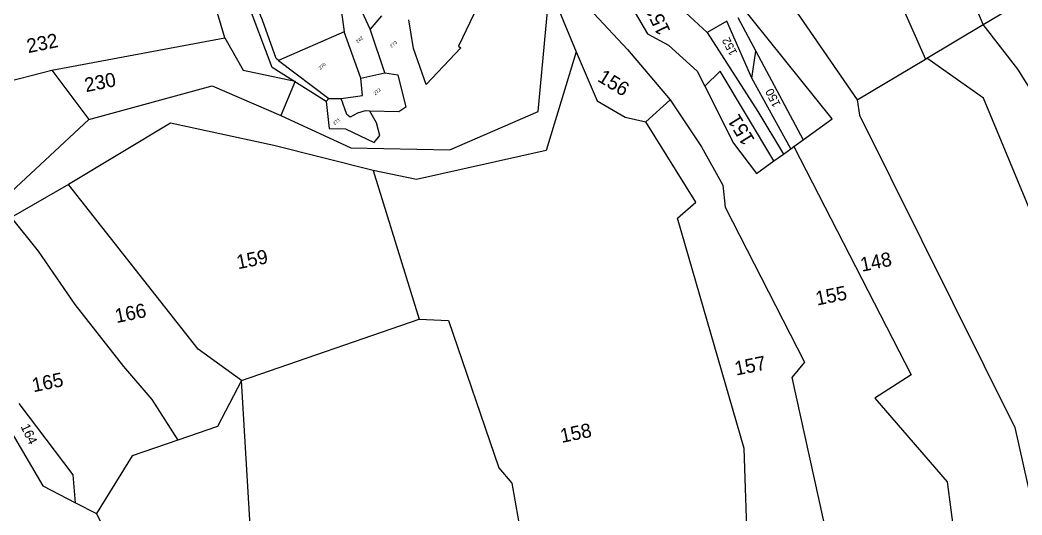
# Model space of a CAD drawing. Header units: metres. Extents: x 308938 to 313654, y 1921426 to 1925517.
# Drawn here: x 309993 to 310508, y 1921968 to 1922223 of the extents above; entities that cross this region are included whole.
import ezdxf

# ---------------------------------------------------------------- set-up
doc = ezdxf.new("R2010")
doc.units = ezdxf.units.M
doc.header["$MEASUREMENT"] = 0
for name, color, linetype in [('POLY_PARCEL', 6, 'Continuous'), ('POLY_WATER', 4, 'Continuous'), ('TEXT_PARCEL', 7, 'Continuous')]:
    doc.layers.add(name, color=color, linetype=linetype)
doc.styles.add('TEXT_MAP', font='')
doc.styles.get('TEXT_MAP').set_extended_font_data('Kruti Dev 050')

msp = doc.modelspace()

# ---------------------------------------------------------------- linework, layer by layer
at = {"layer": 'POLY_PARCEL'}
for p, q in [((310399.35, 1922336.43), (310458.6, 1922202.46)), ((310333.02, 1922313.34), (310423.42, 1922181.43)), ((310488.23, 1922220.27), (310455.64, 1922298.54)), ((310236.17, 1922246.37), (310218.33, 1922209.16)), ((310295.49, 1922249.65), (310315.53, 1922215.48)), ((310098.05, 1922213.41), (310089.94, 1922241)), ((310155.91, 1922242.26), (310159.49, 1922216.55)), ((310117.41, 1922222.52), (310112.45, 1922234.95)), ((310122.47, 1922198.12), (310109.28, 1922233.26)), ((310172.89, 1922217.83), (310165.73, 1922233.55)), ((310410.51, 1922171.8), (310361.44, 1922232.9)), ((310488.23, 1922220.27), (310509.61, 1922233.12)), ((310178.66, 1922224.7), (310172.89, 1922217.83)), ((310287.84, 1922226), (310305.31, 1922207.31)), ((310346.28, 1922216.16), (310335.05, 1922226.35)), ((310124.56, 1922202.72), (310117.41, 1922222.52)), ((310195.11, 1922207.99), (310192.71, 1922222.59)), ((310356.26, 1922221.92), (310346.28, 1922216.16)), ((310369.26, 1922192.61), (310356.26, 1922221.92)), ((310362.05, 1922223.9), (310371.29, 1922206.53)), ((310459.3, 1922202.88), (310488.23, 1922220.27)), ((310506, 1922197.19), (310488.23, 1922220.27)), ((310159.49, 1922216.55), (310125.69, 1922201.65)), ((310168.04, 1922192.63), (310159.49, 1922216.55)), ((310180.48, 1922195.42), (310172.89, 1922217.83)), ((310315.53, 1922215.48), (310326.3, 1922209.69)), ((310346.28, 1922216.16), (310372.33, 1922175.45)), ((310009.07, 1922196.8), (310098.05, 1922213.41)), ((310098.05, 1922213.41), (310107.55, 1922196.73)), ((310218.33, 1922209.16), (310219.53, 1922208.21)), ((310326.3, 1922209.69), (310341.13, 1922196.19)), ((310201.67, 1922189.42), (310195.11, 1922207.99)), ((310219.53, 1922208.21), (310201.67, 1922189.42)), ((310278.88, 1922206.12), (310289.65, 1922180.99)), ((310305.31, 1922207.31), (310327.23, 1922181.51)), ((310369.26, 1922192.61), (310371.29, 1922206.53)), ((310371.29, 1922206.53), (310395.55, 1922160.93)), ((310125.69, 1922201.65), (310124.56, 1922202.72)), ((310125.69, 1922201.65), (310151.55, 1922182.25)), ((310423.42, 1922181.43), (310458.6, 1922202.46)), ((310458.6, 1922202.46), (310459.3, 1922202.88)), ((310488.43, 1922182.4), (310459.3, 1922202.88)), ((309972.9, 1922187.5), (310009.07, 1922196.8)), ((310009.07, 1922196.8), (310028.16, 1922171.34)), ((310107.55, 1922196.73), (310134.21, 1922191.07)), ((310150.24, 1922180.71), (310122.47, 1922198.12)), ((310168.04, 1922192.63), (310180.48, 1922195.42)), ((310180.48, 1922195.42), (310187.14, 1922194.41)), ((310187.14, 1922194.41), (310191.17, 1922177.65)), ((310341.13, 1922196.19), (310345, 1922188.52)), ((310352.83, 1922196.33), (310345, 1922188.52)), ((310380.58, 1922150.04), (310352.83, 1922196.33)), ((310539.86, 1922143.49), (310506, 1922197.19)), ((310134.21, 1922191.07), (310126.92, 1922173.36)), ((310168.92, 1922183.72), (310168.04, 1922192.63)), ((310345, 1922188.52), (310359.76, 1922159.25)), ((310389.18, 1922156.3), (310369.26, 1922192.61)), ((310157.92, 1922182.26), (310168.92, 1922183.72)), ((310151.55, 1922182.25), (310150.24, 1922180.71)), ((310150.24, 1922180.71), (310151.77, 1922166.81)), ((310151.55, 1922182.25), (310157.92, 1922182.26)), ((310160.82, 1922173.92), (310157.92, 1922182.26)), ((310191.17, 1922177.65), (310187.54, 1922175.34)), ((310289.65, 1922180.99), (310303.97, 1922172.58)), ((310314.73, 1922170.15), (310327.23, 1922181.51)), ((310327.23, 1922181.51), (310343.27, 1922157.26)), ((310423.42, 1922181.43), (310424.58, 1922173.57)), ((310560.2, 1922008.75), (310488.43, 1922182.4)), ((310162.57, 1922172.6), (310160.82, 1922173.92)), ((310166.32, 1922174.62), (310162.57, 1922172.6)), ((310170.29, 1922175.77), (310166.32, 1922174.62)), ((310172.75, 1922175.71), (310170.29, 1922175.77)), ((310176.04, 1922169.66), (310172.75, 1922175.71)), ((310187.54, 1922175.34), (310172.75, 1922175.71)), ((310303.97, 1922172.58), (310314.73, 1922170.15)), ((310372.33, 1922175.45), (310385.43, 1922153.57)), ((310424.58, 1922173.57), (310504.53, 1922012.91)), ((310177.79, 1922163.1), (310176.04, 1922169.66)), ((310340.39, 1922128.9), (310314.73, 1922170.15)), ((310395.55, 1922160.93), (310410.51, 1922171.8)), ((310151.77, 1922166.81), (310160.18, 1922166.53)), ((310160.18, 1922166.53), (310174.93, 1922159.61)), ((310174.93, 1922159.61), (310177.79, 1922163.1)), ((310343.27, 1922157.26), (310354.29, 1922137.67)), ((310359.76, 1922159.25), (310371.66, 1922143.56)), ((310389.18, 1922156.3), (310390.75, 1922157.44)), ((310390.75, 1922157.44), (310395.55, 1922160.93)), ((310390.75, 1922157.44), (310451.18, 1922040.05)), ((310380.58, 1922150.04), (310385.43, 1922153.57)), ((310385.43, 1922153.57), (310389.18, 1922156.3)), ((310371.66, 1922143.56), (310380.58, 1922150.04)), ((310174.36, 1922145.22), (310197.98, 1922068.57)), ((310084.37, 1922053.27), (310017.65, 1922137.86)), ((310354.29, 1922137.67), (310355.45, 1922126.23)), ((310331.04, 1922120.54), (310340.39, 1922128.9)), ((310355.45, 1922126.23), (310396.31, 1922046.57)), ((309988.12, 1922120.96), (310002.09, 1922103.69)), ((310365.17, 1922002.1), (310331.04, 1922120.54)), ((310002.09, 1922103.69), (310021, 1922076.23)), ((310021, 1922076.23), (310045.98, 1922044.26)), ((310106.62, 1922037.01), (310197.98, 1922068.57)), ((310197.98, 1922068.57), (310213.17, 1922068)), ((310213.17, 1922068), (310239.11, 1921992.15)), ((310106.62, 1922037.01), (310084.37, 1922053.27)), ((310045.98, 1922044.26), (310060.56, 1922027.32)), ((310396.31, 1922046.57), (310389.74, 1922038.67)), ((310389.74, 1922038.67), (310427.22, 1921868.59)), ((310451.18, 1922040.05), (310432.47, 1922028.05)), ((310106.62, 1922037.01), (310094.39, 1922013.41)), ((310111.5, 1921956.59), (310106.62, 1922037.01)), ((309979.22, 1922025.89), (310004.45, 1921982.85)), ((310020.08, 1921988.49), (309992.35, 1922025.34)), ((310060.56, 1922027.32), (310073.85, 1922006.41)), ((310432.47, 1922028.05), (310469.73, 1921984.92)), ((310094.39, 1922013.41), (310073.85, 1922006.41)), ((310504.53, 1922012.91), (310513.09, 1921974.74)), ((310073.85, 1922006.41), (310050.35, 1921998.41)), ((310050.35, 1921998.41), (310032.03, 1921968.67)), ((310367.61, 1921935.41), (310365.17, 1922002.1)), ((310239.11, 1921992.15), (310245.81, 1921984.22)), ((310021.28, 1921974.2), (310020.08, 1921988.49)), ((310004.45, 1921982.85), (310021.28, 1921974.2)), ((310245.81, 1921984.22), (310271.69, 1921837.73)), ((310469.73, 1921984.92), (310481.56, 1921894.44)), ((310021.28, 1921974.2), (310032.03, 1921968.67)), ((310032.03, 1921968.67), (310054.96, 1921921.73))]:
    msp.add_line(p, q, dxfattribs=at)
at = {"layer": 'POLY_WATER'}
for p, q in [((310259.3, 1922175.46), (310264.42, 1922230.77)), ((310269.25, 1922229.36), (310278.88, 1922206.12)), ((310278.88, 1922206.12), (310263.39, 1922155.41)), ((310028.16, 1922171.34), (310091.64, 1922188.65)), ((310091.64, 1922188.65), (310126.92, 1922173.36)), ((310126.92, 1922173.36), (310162.9, 1922156.85)), ((310213.8, 1922155.84), (310259.3, 1922175.46)), ((309983.26, 1922129.47), (310028.16, 1922171.34)), ((310070.14, 1922169.57), (310017.65, 1922137.86)), ((310123.33, 1922158.02), (310070.14, 1922169.57)), ((310174.36, 1922145.22), (310123.33, 1922158.02)), ((310162.9, 1922156.85), (310213.8, 1922155.84)), ((310263.39, 1922155.41), (310196.61, 1922140.49)), ((310196.61, 1922140.49), (310174.36, 1922145.22)), ((310017.65, 1922137.86), (309988.12, 1922120.96))]:
    msp.add_line(p, q, dxfattribs=at)

# ---------------------------------------------------------------- texts
at = {"layer": 'TEXT_PARCEL', "style": 'TEXT_MAP'}
for s, height, rotation, p in [('153', 7.265, 115.6526, (310327.52, 1922216.95)), ('232', 7.265, 11.6001, (309996.98, 1922205.5)), ('242', 1.732, 41.1607, (310166.48, 1922210.51)), ('152', 4.278, 117.5638, (310361.83, 1922205.71)), ('273', 1.732, 41.1607, (310183.98, 1922208.17)), ('270', 1.732, 41.1607, (310147.25, 1922196.87)), ('230', 7.265, 11.6001, (310026.71, 1922185.4)), ('156', 7.265, 328.7557, (310289.37, 1922191.39)), ('272', 1.732, 41.1607, (310175.5, 1922183.79)), ('150', 4.39, 116.6553, (310384.2, 1922179.08)), ('151', 7.265, 121.6055, (310370.94, 1922160.99)), ('271', 1.732, 41.1607, (310154.6, 1922168.38)), ('159', 7.265, 11.6001, (310104.89, 1922094.29)), ('148', 7.265, 11.6001, (310425.8, 1922093)), ('155', 7.265, 11.6001, (310402.78, 1922075.62)), ('166', 7.265, 11.6001, (310042.33, 1922066.59)), ('157', 7.265, 11.6001, (310361.13, 1922039.58)), ('165', 7.265, 11.6001, (309999.66, 1922031.01)), ('164', 4.843, 295.2784, (309992.92, 1922013.45)), ('158', 7.265, 11.6001, (310271.42, 1922004.94))]:
    msp.add_text(s, height=height, rotation=rotation, dxfattribs=at).set_placement(p)

doc.saveas('drawing.dxf')
